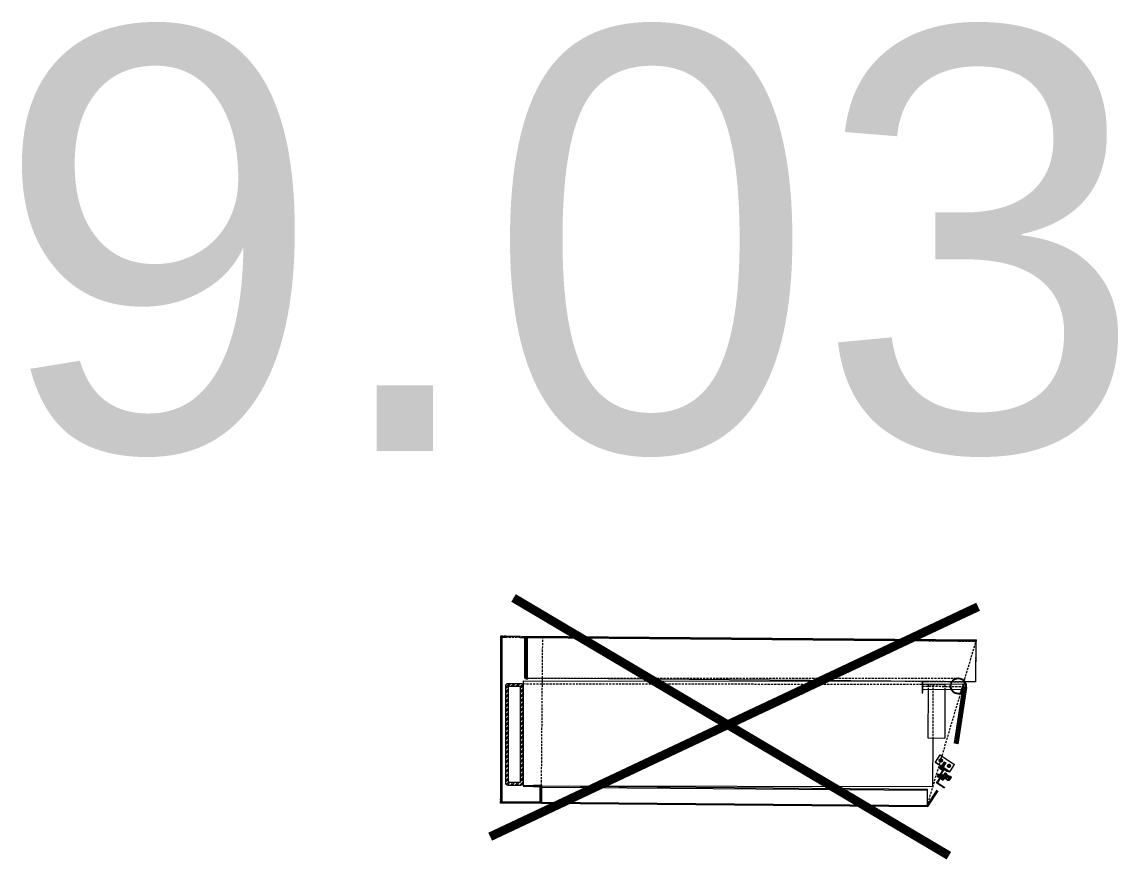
# Model space of a CAD drawing. Header units: inches. Extents: x -301 to 39679, y -468 to 370.
# Drawn here: x 2023.1 to 2147.5, y 102.8 to 198 of the extents above; entities that cross this region are included whole.
import ezdxf

# ---------------------------------------------------------------- set-up
doc = ezdxf.new("R2010")
doc.units = ezdxf.units.IN
doc.header["$MEASUREMENT"] = 0
doc.linetypes.add('DASHED', pattern=[0.75, 0.5, -0.25])
doc.linetypes.add('DASHED2', pattern=[0.375, 0.25, -0.125])
doc.layers.get('Defpoints').update_dxf_attribs({"color": 3})
for name, color, linetype, lineweight in [('NSE-By_Others', 252, 'Continuous', 0), ('NSE-Furring 01', 30, 'Continuous', 18), ('NSE-Hardware', 111, 'Continuous', 25), ('NSE-Panels 01', 1, 'Continuous', 40)]:
    doc.layers.add(name, color=color, linetype=linetype, lineweight=lineweight)
doc.layers.add('NSE-Construction', color=86, linetype='Continuous', plot=False)
doc.styles.add('048 - NSSM - Standard', font='arial.ttf', dxfattribs={"height": 4.8})
doc.styles.add('3_0-0_TEXT', font='simplex.shx', dxfattribs={"width": 0.7, "height": 0.375})
doc.dimstyles.new('$$$FASTENER$$$', dxfattribs={"dimtxt": 0.375, "dimasz": 0, "dimexe": 0, "dimexo": 0, "dimgap": 0, "dimtad": 0, "dimtih": 1, "dimtoh": 1, "dimdec": 4, "dimzin": 3, "dimdsep": 46, "dimlunit": 4, "dimtxsty": '3_0-0_TEXT', "dimblk": 'NONE', "dimcen": 0, "dimclrd": 256, "dimclre": 256, "dimclrt": 256, "dimadec": 0, "dimazin": 0, "dimtfac": 0.375, "dimtdec": 4, "dimtofl": 0, "dimtmove": 1, "dimatfit": 3, "dimldrblk": 'NONE', "dimfxl": 1, "dimtolj": 1, "dimtzin": 0, "dimarcsym": 0})

# ---------------------------------------------------------------- blocks, each defined once
blk = doc.blocks.new('*U110')
at = {"linetype": 'Continuous'}
blk.add_lwpolyline([(0.64, -1.54), (0.77, -1.54, 0.414214), (0.9, -1.41), (0.9, -1.04, -0.414214), (1, -0.94), (1.11, -0.94, 0.414214), (1.2, -0.84), (1.2, -0.62, -0.414214), (1.25, -0.57), (1.71, -0.57, -0.414214), (1.76, -0.62), (1.76, -1.5, 1), (1.84, -1.5), (1.84, -1.12, 0.302776), (1.83, -1.1, -0.666667), (1.83, -1.08, 0.666667), (1.83, -1.04, -0.666667), (1.83, -1.02, 0.666667), (1.83, -0.98, -0.666667), (1.83, -0.96, 0.666667), (1.83, -0.92, -0.666667), (1.83, -0.9, 0.666667), (1.83, -0.86, -0.666667), (1.83, -0.84, 0.666667), (1.83, -0.8, -0.666667), (1.83, -0.78, 0.666667), (1.83, -0.74, -0.666667), (1.83, -0.72, 0.302776), (1.84, -0.7), (1.84, -0.54, 0.198912), (1.83, -0.53), (1.8, -0.49, 0.198912), (1.79, -0.49), (1.65, -0.49, 0.302776), (1.64, -0.5, -0.666667), (1.61, -0.5, 0.666667), (1.58, -0.5, -0.666667), (1.55, -0.5, 0.666667), (1.52, -0.5, -0.666667), (1.49, -0.5, 0.666667), (1.46, -0.5, -0.666667), (1.43, -0.5, 0.666667), (1.4, -0.5, -0.666667), (1.37, -0.5, 0.666667), (1.34, -0.5, -0.666667), (1.31, -0.5, 0.666667), (1.28, -0.5, -0.666667), (1.25, -0.5, 0.666667), (1.22, -0.5, -0.666667), (1.19, -0.5, 0.302776), (1.17, -0.49), (1.14, -0.49, 0.414214), (1.12, -0.5), (1.12, -0.84, -0.414214), (1.11, -0.86), (0.95, -0.86, -0.414214), (0.93, -0.84), (0.93, -0.58, 0.045635), (0.93, -0.58), (0.92, -0.5, 0.832406), (0.88, -0.5), (0.82, -0.84, 0.045635), (0.82, -0.85), (0.82, -1.41, -0.414214), (0.77, -1.46), (0.64, -1.46, -0.414214), (0.59, -1.41), (0.59, -0.86, 0.01996), (0.59, -0.86), (0.58, -0.72, 0.391021), (0.53, -0.67), (0.35, -0.67, 0.414214), (0.34, -0.69), (0.34, -0.85, 1), (0.42, -0.85), (0.42, -0.77, -0.414214), (0.43, -0.75), (0.5, -0.75, -0.414214), (0.51, -0.77), (0.51, -1.09, 0.262938), (0.52, -1.1, -0.564932), (0.52, -1.13, 0.262938), (0.51, -1.14), (0.51, -1.45, -0.414214), (0.5, -1.46), (0.43, -1.46, -0.414214), (0.42, -1.45), (0.42, -1.38, 1), (0.34, -1.38), (0.34, -1.49, 0.414214), (0.39, -1.54), (0.71, -1.54)], format="xyb", dxfattribs=at)
at = {"linetype": 'DASHED', "lineweight": 0, "transparency": 16777216}
blk.add_lwpolyline([(0.5, -0.77), (0.5, -1.45), (0.43, -1.45), (0.43, -0.77)], close=True, dxfattribs=at)
blk = doc.blocks.new('*U130')
at = {"transparency": 16777216}
blk.add_lwpolyline([(0.72, -1.01, 1), (0.72, -0.99), (0.72, -0.95, 0.337188), (0.68, -0.9, -0.760886), (0.68, -0.71, 0.337188), (0.72, -0.66), (0.72, -0.47, 0.414214), (0.62, -0.37), (0.19, -0.37, 0.414214), (0.09, -0.47), (0.09, -0.71), (0.05, -0.88, -0.900068), (0, -0.87), (0, -0.01, 1), (0, 0.01), (0, 0.22, -0.900068), (0.05, 0.23), (0.09, 0.06), (0.09, 0.01, 1), (0.09, -0.01), (0.09, -0.18, 0.414214), (0.19, -0.28), (0.83, -0.28), (0.84, -0.37), (0.84, -0.49), (0.81, -0.49), (0.81, -0.55), (0.8, -0.56), (0.81, -0.56), (0.8, -0.57), (0.81, -0.58), (0.8, -0.59), (0.81, -0.59), (0.8, -0.6), (0.81, -0.61), (0.8, -0.62), (0.81, -0.62), (0.8, -0.63), (0.81, -0.64), (0.8, -0.65), (0.81, -0.65), (0.8, -0.66), (0.81, -0.67), (0.8, -0.68), (0.81, -0.68), (0.8, -0.69), (0.81, -0.7), (0.8, -0.71), (0.81, -0.71), (0.8, -0.72), (0.81, -0.73), (0.8, -0.74), (0.81, -0.74), (0.8, -0.75), (0.81, -0.76), (0.8, -0.77), (0.81, -0.77), (0.8, -0.78), (0.81, -0.79), (0.8, -0.8), (0.81, -0.8), (0.8, -0.81), (0.81, -0.82), (0.8, -0.83), (0.81, -0.83), (0.8, -0.84), (0.81, -0.85), (0.8, -0.86), (0.81, -0.86), (0.8, -0.87), (0.81, -0.88), (0.8, -0.89), (0.81, -0.89), (0.8, -0.9), (0.81, -0.91), (0.8, -0.92), (0.81, -0.92), (0.8, -0.93), (0.81, -0.94), (0.8, -0.95), (0.81, -0.95), (0.8, -0.96), (0.81, -0.97), (0.8, -0.98), (0.81, -0.98), (0.8, -0.99), (0.81, -1), (0.8, -1.01), (0.81, -1.01), (0.8, -1.02), (0.81, -1.03), (0.8, -1.04), (0.81, -1.04), (0.8, -1.05), (0.81, -1.06), (0.8, -1.07), (0.81, -1.07), (0.8, -1.08), (0.81, -1.09), (0.8, -1.1), (0.81, -1.1), (0.8, -1.11), (0.81, -1.12), (0.8, -1.13), (0.81, -1.13), (0.8, -1.14), (0.81, -1.15), (0.8, -1.16), (0.81, -1.16), (0.81, -1.19), (0.79, -1.35, -0.383421), (0.76, -1.37), (0.72, -1.37, -0.918526), (0.68, -1.18, 0.337188), (0.72, -1.13), (0.72, -1.04, 1), (0.72, -1.02)], format="xyb", close=True, dxfattribs=at)
blk = doc.blocks.new('_None')
blk = doc.blocks.new('Bolt Head')
blk.add_lwpolyline([(0.25, 0), (0.12, 0.22), (-0.12, 0.22), (-0.25, 0), (-0.12, -0.22), (0.12, -0.22)], close=True)
for radius in [0.312, 0.125]:
    blk.add_circle((0, 0), radius)
blk = doc.blocks.new('HSS 2x12x5-16')
at = {"layer": 'NSE-By_Others'}
h = blk.add_hatch(dxfattribs=at)
h.set_pattern_fill('ANSI32', color=256)
h.set_pattern_definition([(45, (-37.47987, -8.53486), (-0.265165, 0.265165), []), (45, (-37.3031, -8.53486), (-0.265165, 0.265165), [])])
h.paths.add_polyline_path([(1, 11.25, 0.41421356), (0.75, 11.5), (-0.75, 11.5, 0.41421356), (-1, 11.25), (-1, 0.25, 0.41421356), (-0.75, 0), (0.75, 0, 0.41421356), (1, 0.25)])
h.paths.add_polyline_path([(0.6875, 0.3125), (-0.6875, 0.3125), (-0.6875, 11.1875), (0.6875, 11.1875)], flags=16)
blk.add_lwpolyline([(-0.75, 0), (0.75, 0, 0.41421356), (1, 0.25), (1, 11.25, 0.41421356), (0.75, 11.5), (-0.75, 11.5, 0.41421356), (-1, 11.25), (-1, 0.25, 0.41421356)], format="xyb", close=True, dxfattribs=at)
blk.add_lwpolyline([(-0.6875, 0.3125), (0.6875, 0.3125), (0.6875, 11.1875), (-0.6875, 11.1875)], close=True, dxfattribs=at)
blk = doc.blocks.new('*U127')
for p, q in [((-0.06, 0.09), (0.03, 0.09)), ((-0.06, -0.09), (0.03, -0.09))]:
    blk.add_line(p, q)
for points in [[(0.03, 0.18), (-0.06, 0.18, 0.414214), (-0.07, 0.17), (-0.07, -0.17, 0.414214), (-0.06, -0.18), (0.03, -0.18)], [(-0.07, 0.1, 0.414214), (-0.06, 0.09, 0.414214), (-0.07, 0.08)], [(-0.07, -0.08, 0.414214), (-0.06, -0.09, 0.414214), (-0.07, -0.1)]]:
    blk.add_lwpolyline(points, format="xyb")
blk.add_lwpolyline([(0.05, 0.2), (0.03, 0.2), (0.03, -0.2), (0.05, -0.2)], close=True)
for points in [[(0.05, 0.08), (0.72, 0.08), (0.8, 0), (0.72, -0.08), (0.05, -0.08), (0.05, 0.08)], [(0.72, 0.08), (0.56, 0.05), (0.52, 0), (0.56, -0.05), (0.72, -0.08)], [(0.56, 0.05), (0.8, 0)]]:
    blk.add_leader(points, dimstyle='$$$FASTENER$$$')
at = {"has_arrowhead": 0}
for points in [[(0.08, 0.08), (0.09, 0.11), (0.14, -0.11), (0.15, -0.08)], [(0.14, 0.08), (0.15, 0.11), (0.21, -0.11), (0.21, -0.08)], [(0.2, 0.08), (0.21, 0.11), (0.27, -0.11), (0.28, -0.08)], [(0.27, 0.08), (0.27, 0.11), (0.33, -0.11), (0.34, -0.08)], [(0.33, 0.08), (0.34, 0.11), (0.39, -0.11), (0.4, -0.08)], [(0.39, 0.08), (0.4, 0.11), (0.46, -0.11), (0.46, -0.08)], [(0.45, 0.08), (0.46, 0.11), (0.52, -0.11), (0.53, -0.08)], [(0.05, 0), (0.08, -0.11), (0.09, -0.08)]]:
    blk.add_leader(points, dimstyle='$$$FASTENER$$$', dxfattribs=at)

msp = doc.modelspace()

# ---------------------------------------------------------------- linework, layer by layer
at = {"color": 0, "linetype": 'Continuous', "lineweight": 0, "extrusion": (3.20393e-20, 1, -1.2238e-14)}
for p, q in [((2077.56352, 128.22587), (2077.40602, 128.22587)), ((2077.40602, 128.22587), (2077.40602, 109.42931)), ((2077.56352, 128.22587), (2077.56352, 109.42931)), ((2077.56352, 128.22587), (2078.06352, 128.22587)), ((2078.06352, 128.22587), (2078.06352, 128.06837)), ((2079.69288, 128.20676), (2078.06352, 128.22038)), ((2078.06352, 128.21944), (2079.69288, 128.20583)), ((2079.83552, 128.03314), (2079.83575, 128.19064)), ((2079.83575, 128.19064), (2080.49325, 128.18968)), ((2080.35298, 128.25274), (2131.43963, 127.82568)), ((2080.49302, 128.03218), (2080.49325, 128.18968)), ((2078.06352, 128.06837), (2077.56352, 128.06837)), ((2077.56352, 125.49861), (2077.585, 128.06593)), ((2080.49302, 128.03218), (2079.83552, 128.03314)), ((2080.15699, 123.47295), (2080.19406, 127.9047)), ((2080.15759, 123.47272), (2080.19455, 127.89031)), ((2080.19406, 127.9047), (2080.19424, 128.03262)), ((2080.32873, 123.36446), (2080.33552, 128.03241)), ((2080.33552, 128.03241), (2080.49302, 128.03218)), ((2080.48623, 123.36423), (2080.49302, 128.03218)), ((2131.39485, 127.66854), (2080.49311, 128.09406)), ((2080.49311, 128.09406), (2131.39485, 127.66854)), ((2126.01651, 127.7135), (2126.0165, 127.71351)), ((2131.39485, 127.66854), (2126.01651, 127.7135)), ((2131.35627, 123.04472), (2131.39361, 127.50884)), ((2131.39485, 127.66854), (2131.39485, 127.66854)), ((2079.98509, 123.17535), (2079.9677, 111.25011)), ((2079.98509, 123.17535), (2123.33279, 123.1118)), ((2080.15759, 123.47272), (2080.15699, 123.47295)), ((2080.18812, 123.47247), (2080.15759, 123.47272)), ((2080.48623, 123.36423), (2080.32873, 123.36446)), ((2126.32802, 123.08676), (2080.48638, 123.46997)), ((2082.16799, 123.17215), (2082.17036, 123.4559)), ((2125.29831, 121.72469), (2125.29977, 122.72163)), ((2125.29903, 122.21342), (2130.0255, 122.18219)), ((2125.29977, 123.09535), (2125.29977, 122.72163)), ((2125.29977, 123.09438), (2125.85428, 123.09072)), ((2125.29977, 122.79145), (2125.29977, 123.09438)), ((2130.02932, 122.7602), (2125.29977, 122.79145)), ((2125.93311, 122.20923), (2125.92504, 116.6786)), ((2127.84042, 122.19663), (2127.83238, 116.67583)), ((2130.23219, 122.44751), (2129.26024, 116.01227)), ((2130.0255, 122.18219), (2130.02932, 122.7602)), ((2130.02932, 123.06239), (2130.02932, 122.7602)), ((2131.35627, 123.04472), (2130.02932, 123.05582)), ((2125.92504, 116.6786), (2127.83238, 116.67583)), ((2126.46182, 116.67782), (2126.45381, 111.18257)), ((2129.25952, 116.01263), (2129.26024, 116.01227)), ((2081.17394, 111.30589), (2082.04894, 111.30589)), ((2081.17394, 111.30589), (2081.17394, 111.14839)), ((2081.89144, 111.14839), (2081.17394, 111.14839)), ((2081.89144, 111.14839), (2081.89144, 109.42931)), ((2082.04894, 111.30589), (2082.04894, 109.27181)), ((2082.04894, 111.24709), (2126.45381, 111.18257)), ((2082.05272, 109.39266), (2082.06823, 111.24706)), ((2082.06858, 109.22871), (2082.0853, 111.22864)), ((2082.08398, 111.07115), (2082.0853, 111.22864)), ((2125.87433, 110.70524), (2082.08398, 111.07115)), ((2082.0853, 111.22864), (2125.87565, 110.86273)), ((2082.0853, 111.22864), (2125.87565, 110.86273)), ((2125.85957, 108.9396), (2125.87565, 110.86273)), ((2125.87433, 110.70524), (2125.87565, 110.86273)), ((2077.40602, 109.42931), (2081.89144, 109.42931)), ((2077.40602, 109.42931), (2077.40602, 109.27181)), ((2077.56352, 109.27181), (2077.40602, 109.27181)), ((2082.04894, 109.27181), (2077.40602, 109.27181)), ((2082.05139, 109.23285), (2077.42778, 109.2715)), ((2082.06858, 109.22871), (2082.06989, 109.38621)), ((2125.85892, 108.86281), (2082.06858, 109.22871)), ((2125.85892, 108.86281), (2082.06858, 109.22871)), ((2082.06989, 109.38621), (2125.86024, 109.0203)), ((2125.85892, 108.86281), (2125.85949, 108.93064)), ((2125.85892, 108.86281), (2125.85949, 108.93064))]:
    msp.add_line(p, q, dxfattribs=at)
at = {"color": 253, "linetype": 'DASHED2', "lineweight": 0, "extrusion": (3.20393e-20, 1, -1.2238e-14)}
for p, q in [((2078.06352, 128.22038), (2077.40602, 128.22587)), ((2077.40856, 128.22491), (2078.06352, 128.21944)), ((2080.35167, 128.09525), (2080.35298, 128.25255)), ((2077.56352, 128.06837), (2077.40602, 128.06837)), ((2077.585, 128.06593), (2077.58545, 128.1201)), ((2077.58545, 128.1201), (2082.20906, 128.08144)), ((2079.69272, 128.09714), (2080.35021, 128.09619)), ((2080.49311, 128.09406), (2080.35167, 128.09525)), ((2082.17036, 123.4559), (2082.20906, 128.08144)), ((2082.20845, 128.08167), (2082.20847, 128.08398)), ((2082.20906, 128.08144), (2082.20845, 128.08167)), ((2082.20847, 128.08398), (2082.20908, 128.08375)), ((2082.20906, 128.08144), (2082.20908, 128.08375)), ((2125.83453, 108.94266), (2131.38577, 127.67274)), ((2126.0158, 127.71373), (2131.39434, 127.66877)), ((2126.0165, 127.71351), (2126.0158, 127.71373)), ((2131.35566, 123.04495), (2131.39434, 127.66877)), ((2131.39361, 127.50884), (2131.39494, 127.66854)), ((2131.39434, 127.66877), (2131.39485, 127.66854)), ((2131.39494, 127.66854), (2131.39434, 127.66877)), ((2131.44082, 127.66816), (2131.39485, 127.66854)), ((2131.39485, 127.66854), (2131.39494, 127.66854)), ((2131.43854, 127.70068), (2131.43959, 127.8257)), ((2131.44082, 127.66816), (2131.44212, 127.82404)), ((2077.42778, 109.27181), (2077.56352, 125.49861)), ((2080.15699, 123.47295), (2129.36702, 123.4524)), ((2080.48638, 123.46997), (2080.18812, 123.47247)), ((2082.06823, 111.24706), (2082.16799, 123.17215)), ((2129.7619, 123.359), (2129.76262, 123.35864)), ((2079.98461, 122.8447), (2126.46427, 122.77717)), ((2123.33279, 123.1118), (2125.29977, 123.10891)), ((2125.29595, 122.51637), (2125.29977, 123.09438)), ((2125.29595, 122.21344), (2125.29977, 122.79145)), ((2125.29595, 122.51637), (2125.29595, 122.21344)), ((2130.0255, 122.48512), (2125.29595, 122.51637)), ((2125.29595, 122.21344), (2125.29903, 122.21342)), ((2125.29977, 123.10891), (2125.29831, 122.11198)), ((2125.29831, 122.11198), (2125.29831, 121.72469)), ((2125.29977, 123.10891), (2125.29977, 123.09535)), ((2125.85428, 123.09072), (2130.02932, 123.06313)), ((2125.93383, 122.70834), (2125.93311, 122.20923)), ((2127.84117, 122.70557), (2125.93383, 122.70834)), ((2130.02932, 123.05582), (2126.32802, 123.08676)), ((2126.47071, 122.77428), (2126.46182, 116.67782)), ((2126.46427, 122.77717), (2126.47071, 122.77428)), ((2127.84117, 122.70557), (2127.84042, 122.19663)), ((2130.0255, 122.18219), (2130.0255, 122.48512)), ((2130.02932, 123.06313), (2130.02932, 123.06239)), ((2131.35566, 123.04495), (2131.35627, 123.04472)), ((2081.17394, 111.24836), (2082.04894, 111.24709)), ((2077.56352, 109.42931), (2077.56352, 109.27181)), ((2082.04894, 109.42931), (2081.89144, 109.42931)), ((2082.05139, 109.23285), (2082.05272, 109.39266)), ((2082.05211, 109.39289), (2082.05272, 109.39266))]:
    msp.add_line(p, q, dxfattribs=at)
at = {"color": 253, "linetype": 'DASHED2', "lineweight": 0, "extrusion": (-6.92694e-17, 2.62479e-17, -1)}
msp.add_ellipse((2129.3663, 122.57854), major_axis=(0.3956, 0.78047), ratio=0.999987019, start_param=-0.465774041, end_param=0.525532305, dxfattribs=at)
at = {"color": 253, "linetype": 'DASHED2', "lineweight": 0, "extrusion": (-1.56429e-16, -2.29255e-17, -1)}
msp.add_ellipse((2129.36702, 122.57817), major_axis=(0.3956, 0.78047), ratio=0.999987019, start_param=-0.465774041, end_param=0.525043246, dxfattribs=at)
at = {"color": 0, "linetype": 'Continuous', "lineweight": 0, "extrusion": (-1.31332e-16, 2.65883e-17, -1)}
msp.add_ellipse((2129.3663, 122.57854), major_axis=(-0.3956, -0.78047), ratio=0.999987019, start_param=-2.616060349, end_param=-1.89002908, dxfattribs=at)
at = {"color": 0, "linetype": 'Continuous', "lineweight": 0, "extrusion": (-6.92694e-17, 2.62479e-17, -1)}
msp.add_ellipse((2129.36702, 122.57817), major_axis=(-0.3956, -0.78047), ratio=0.999987019, start_param=-2.616549407, end_param=-1.89002908, dxfattribs=at)
at = {"layer": 'NSE-Construction', "extrusion": (3.20393e-20, 1, -1.2238e-14)}
msp.add_line((2079.9677, 111.25011), (2081.17394, 111.24836), dxfattribs=at)
at = {"layer": 'NSE-Construction', "const_width": 1}
for points in [[(2076.24237, 105.47281), (2131.61931, 131.578)], [(2078.89516, 132.57247), (2128.30329, 103.31809)]]:
    msp.add_lwpolyline(points, dxfattribs=at)
at = {"layer": 'NSE-Construction'}
msp.add_circle((2129.36702, 122.57817), 0.87423, dxfattribs=at)
at = {"layer": 'NSE-Furring 01'}
for points in [[(2127.28123, 114.77879), (2126.73821, 113.94504), (2128.4141, 112.85353), (2128.95712, 113.68728)], [(2127.28123, 114.77879), (2128.95712, 113.68728)], [(2126.75185, 113.96599), (2128.42774, 112.87448)]]:
    msp.add_lwpolyline(points, dxfattribs=at)
at = {"layer": 'NSE-Panels 01', "extrusion": (3.20393e-20, 1, -1.2238e-14)}
for p, q in [((2129.98428, 122.4852), (2129.01232, 116.04997)), ((2130.10788, 122.46654), (2129.13592, 116.0313)), ((2130.23148, 122.44787), (2129.25952, 116.01263)), ((2127.01154, 110.69938), (2125.8528, 108.93073))]:
    msp.add_line(p, q, dxfattribs=at)
at = {"layer": 'NSE-Panels 01'}
msp.add_lwpolyline([(2127.02868, 112.37874), (2127.0969, 112.48348), (2127.63595, 112.1304), (2127.56773, 112.02565)], close=True, dxfattribs=at)

# ---------------------------------------------------------------- block references
at = {"layer": 'NSE-By_Others'}
msp.add_blockref('HSS 2x12x5-16', (2078.97779, 111.33435), dxfattribs=at)
at = {"layer": 'NSE-Furring 01', "xscale": -1, "rotation": 56.92370058426182}
for name, p in [('*U130', (2127.50564, 113.37957)), ('*U110', (2127.48714, 113.38209))]:
    msp.add_blockref(name, p, dxfattribs=at)
at = {"layer": 'NSE-Hardware'}
for p, xscale, yscale, zscale, rotation in [((2127.37861, 114.12166), 0.5000000000000001, 0.5000000000000001, 0.5000000000000001, 114.4209895767726), ((2128.31536, 113.50857), 0.5000000000000002, 0.5000000000000002, 0.5000000000000002, 294.4209895767726)]:
    msp.add_blockref('Bolt Head', p, dxfattribs=dict(at, xscale=xscale, yscale=yscale, zscale=zscale, rotation=rotation))
at = {"layer": 'NSE-Hardware', "rotation": 56.92370058426178}
msp.add_blockref('*U127', (2127.42848, 113.26082), dxfattribs=at)

# ---------------------------------------------------------------- texts
at = {"layer": 'Defpoints', "insert": (2019.95638, 197.25), "char_height": 48, "attachment_point": 1, "style": '048 - NSSM - Standard'}
msp.add_mtext_dynamic_manual_height_columns('9.03', width=15.7513444, gutter_width=2, heights=[0], dxfattribs=at)

doc.saveas('drawing.dxf')
